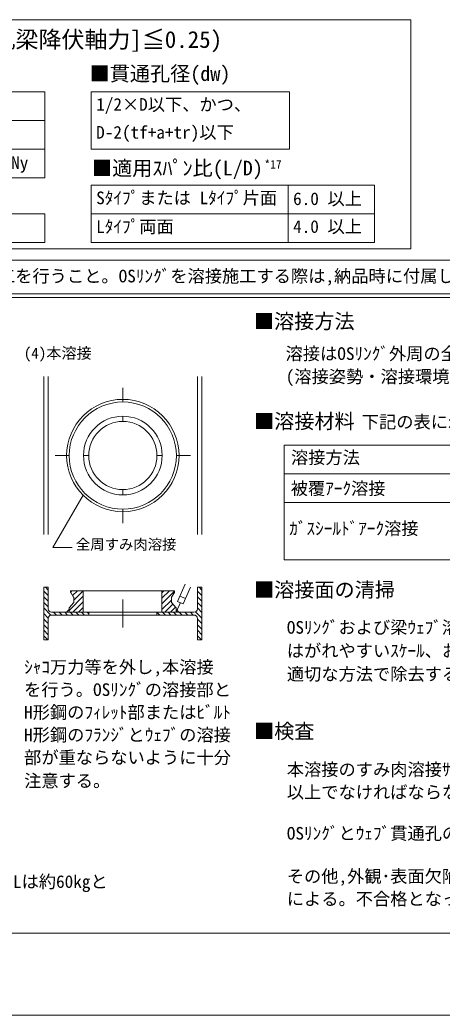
# Model space of a CAD drawing. Units: millimetres, scale not verified. Extents: x -3772 to 3772, y -2667 to 2667.
# Drawn here: x 293 to 1469, y -2667 to 105 of the extents above; entities that cross this region are included whole.
import ezdxf
from ezdxf.enums import TextEntityAlignment as Align

# ---------------------------------------------------------------- set-up
doc = ezdxf.new("R2010")
doc.units = ezdxf.units.MM
doc.header["$LTSCALE"] = 8
doc.linetypes.add('USER3', pattern=[50.8, 31.75, -6.35, 6.35, -6.35])
for name, color, linetype, lineweight in [('0-0_0', 7, 'Continuous', 18), ('0-1_HARI', 7, 'Continuous', 18), ('0-2_WAKU', 7, 'Continuous', 18), ('0-3_SUNPOU', 7, 'Continuous', 18), ('0-4_HATTI', 7, 'Continuous', 18), ('0-6_Defpoints', 7, 'Continuous', 18)]:
    doc.layers.add(name, color=color, linetype=linetype, lineweight=lineweight)
doc.styles.add('ＭＳ ゴシック', font='')
doc.styles.get('ＭＳ ゴシック').set_extended_font_data('MS Gothic')

msp = doc.modelspace()

# ---------------------------------------------------------------- linework, layer by layer
at = {"layer": '0-0_0'}
for p, q in [((-1537.728, -94.901), (362.272, -94.901)), ((362.272, -334.901), (362.272, -94.901)), ((491.642, -254.901), (491.642, -94.901)), ((491.642, -94.901), (1043.573, -94.901)), ((491.642, -254.901), (491.642, -94.901)), ((491.642, -94.901), (1043.573, -94.901)), ((1043.573, -254.901), (1043.573, -94.901)), ((1043.573, -254.901), (1043.573, -94.901)), ((-1537.728, -174.901), (362.272, -174.901)), ((-1537.728, -254.901), (362.272, -254.901)), ((491.642, -254.901), (1043.573, -254.901)), ((491.642, -254.901), (1043.573, -254.901)), ((491.642, -254.901), (492.335, -254.901)), ((491.642, -254.901), (1043.573, -254.901)), ((491.642, -254.901), (1043.573, -254.901)), ((491.642, -254.901), (492.335, -254.901)), ((-1537.728, -334.901), (362.272, -334.901)), ((491.642, -432.526), (491.642, -354.901)), ((491.642, -514.901), (491.642, -354.901)), ((491.642, -432.526), (491.642, -354.901)), ((491.642, -354.901), (1280.067, -354.901)), ((1039.966, -514.901), (1039.966, -354.901)), ((1039.966, -514.901), (1039.966, -354.901)), ((1280.067, -514.901), (1280.067, -354.901)), ((1280.067, -514.901), (1280.067, -354.901)), ((-1537.728, -434.52), (362.272, -434.52)), ((-1295.853, -434.52), (362.272, -434.52)), ((362.272, -434.52), (362.272, -514.52)), ((491.642, -434.901), (1280.067, -434.901)), ((491.642, -434.901), (1280.067, -434.901)), ((-1537.728, -514.52), (362.272, -514.52)), ((-1537.728, -514.52), (362.272, -514.52)), ((491.642, -514.901), (1280.067, -514.901)), ((491.642, -514.901), (1280.067, -514.901)), ((3543.284, -564.21), (-1587.728, -564.21)), ((3543.284, -657.734), (-1587.728, -657.734)), ((3543.284, -667.734), (-1587.728, -667.734)), ((3543.284, -667.734), (-1587.728, -667.734)), ((1029.073, -1078.924), (3476.061, -1078.924)), ((1029.073, -1398.924), (1029.073, -1078.924)), ((1029.073, -1158.924), (3476.061, -1158.924)), ((1029.073, -1238.924), (3476.061, -1238.924)), ((1029.073, -1398.924), (3476.061, -1398.924))]:
    msp.add_line(p, q, dxfattribs=at)
msp.add_lwpolyline([(491.642, -514.901), (491.642, -354.901), (1280.067, -354.901)], dxfattribs=at)
at = {"layer": '0-1_HARI'}
for p, q in [((359.461, -888.05), (359.461, -1328.486)), ((371.94, -888.05), (371.94, -1328.486)), ((787.418, -888.05), (787.418, -1328.486)), ((799.897, -888.05), (799.897, -1328.486)), ((468.99, -1218.957), (385.161, -1364.153)), ((438.71, -1364.153), (385.161, -1364.153)), ((359.461, -1475.073), (359.461, -1621.885)), ((359.461, -1475.073), (371.94, -1475.073)), ((371.94, -1475.073), (371.94, -1534.899)), ((434.335, -1484.983), (434.335, -1488.453)), ((434.335, -1484.983), (723.922, -1484.983)), ((442.654, -1502.905), (434.825, -1490.184)), ((469.57, -1484.983), (469.57, -1544.442)), ((688.687, -1484.983), (688.687, -1544.442)), ((715.603, -1502.905), (723.432, -1490.184)), ((723.922, -1484.983), (723.922, -1488.453)), ((768.539, -1475.073), (748.016, -1521.606)), ((787.418, -1475.073), (799.897, -1475.073)), ((787.418, -1475.073), (787.418, -1534.899)), ((799.897, -1475.073), (799.897, -1621.885)), ((442.268, -1518.965), (430.807, -1531.381)), ((443.144, -1504.637), (443.144, -1516.724)), ((715.113, -1504.637), (715.113, -1516.724)), ((715.989, -1518.965), (727.45, -1531.381)), ((739.964, -1518.055), (728.326, -1544.442)), ((738.473, -1499.626), (754.578, -1506.729)), ((381.483, -1544.442), (469.57, -1544.442)), ((381.483, -1552.517), (484.683, -1552.517)), ((429.931, -1533.622), (429.931, -1544.442)), ((429.931, -1544.442), (728.326, -1544.442)), ((484.683, -1544.442), (484.683, -1552.517)), ((484.683, -1552.517), (674.675, -1552.517)), ((674.675, -1544.442), (674.675, -1552.517)), ((674.675, -1552.517), (777.875, -1552.517)), ((689.788, -1544.442), (777.875, -1544.442)), ((728.326, -1533.622), (728.326, -1544.442)), ((371.94, -1562.06), (371.94, -1621.885)), ((787.418, -1562.06), (787.418, -1621.885)), ((359.461, -1621.885), (371.94, -1621.885)), ((787.418, -1621.885), (799.897, -1621.885))]:
    msp.add_line(p, q, dxfattribs=at)
msp.add_lwpolyline([(753.206, -1466.221), (731.912, -1514.503), (748.016, -1521.606)], dxfattribs=at)
for radius in [156.538, 149.198, 109.558, 94.996]:
    msp.add_circle((579.679, -1108.268), radius, dxfattribs=at)
for centre, radius, start, end in [((437.638, -1488.453), 3.303, 180, 211.6075), ((720.618, -1488.453), 3.303, 328.3925, 0), ((439.841, -1516.724), 3.303, 317.29061, 0), ((439.841, -1504.637), 3.303, 0, 31.6075), ((718.416, -1504.637), 3.303, 148.3925, 180), ((718.416, -1516.724), 3.303, 180, 222.70939), ((381.483, -1534.899), 9.543, 180, 270), ((381.483, -1562.06), 9.543, 90, 180), ((433.234, -1533.622), 3.303, 137.29061, 180), ((725.023, -1533.622), 3.303, 0, 42.70939), ((777.875, -1534.899), 9.543, 270, 0), ((777.875, -1562.06), 9.543, 0, 90)]:
    msp.add_arc(centre, radius, start, end, dxfattribs=at)
at = {"layer": '0-2_WAKU'}
msp.add_line((-3543.316, -2438.462), (3543.284, -2438.462), dxfattribs=at)
at = {"layer": '0-3_SUNPOU'}
for p, q in [((1381.625, -532.827), (-1554.565, -532.827)), ((579.679, -919.699), (579.679, -959.07)), ((579.917, -998.71), (579.917, -1013.273)), ((391.11, -1108.268), (430.481, -1108.268)), ((470.121, -1108.029), (484.684, -1108.029)), ((689.237, -1108.506), (674.674, -1108.506)), ((728.877, -1108.268), (768.248, -1108.268)), ((579.441, -1217.826), (579.441, -1203.263)), ((579.679, -1257.466), (579.679, -1296.837))]:
    msp.add_line(p, q, dxfattribs=at)
at = {"layer": '0-3_SUNPOU', "linetype": 'USER3'}
msp.add_line((579.679, -1509.249), (579.679, -1587.709), dxfattribs=at)
at = {"layer": '0-3_SUNPOU'}
msp.add_lwpolyline([(-1554.565, 105.385), (1381.625, 105.385), (1381.625, -532.827)], dxfattribs=at)
at = {"layer": '0-4_HATTI'}
for p, q in [((371.94, -1498.542), (359.461, -1486.063)), ((371.94, -1482.97), (364.043, -1475.073)), ((437.969, -1484.983), (434.339, -1488.613)), ((453.541, -1484.983), (439.974, -1498.55)), ((469.112, -1484.983), (443.144, -1510.952)), ((709.701, -1484.983), (688.687, -1505.997)), ((694.129, -1484.983), (688.687, -1490.425)), ((723.922, -1486.334), (688.687, -1521.569)), ((799.897, -1498.542), (787.418, -1486.063)), ((799.897, -1482.97), (792, -1475.073)), ((371.94, -1514.114), (359.461, -1501.635)), ((371.94, -1529.685), (359.461, -1517.206)), ((469.57, -1500.098), (429.931, -1539.737)), ((469.57, -1515.669), (440.797, -1544.442)), ((715.113, -1510.714), (688.687, -1537.141)), ((719.083, -1522.316), (696.957, -1544.442)), ((799.897, -1514.114), (787.418, -1501.635)), ((799.897, -1529.685), (787.418, -1517.206)), ((379.424, -1552.741), (359.461, -1532.778)), ((371.94, -1560.829), (359.461, -1548.35)), ((394.771, -1552.517), (386.697, -1544.442)), ((410.343, -1552.517), (402.268, -1544.442)), ((425.915, -1552.517), (417.84, -1544.442)), ((422.59, -1544.442), (429.931, -1537.101)), ((441.487, -1552.517), (433.412, -1544.442)), ((457.058, -1552.517), (448.984, -1544.442)), ((469.57, -1531.241), (456.369, -1544.442)), ((472.63, -1552.517), (464.555, -1544.442)), ((484.683, -1548.998), (480.127, -1544.442)), ((682.582, -1552.517), (674.675, -1544.609)), ((698.154, -1552.517), (690.079, -1544.442)), ((713.726, -1552.517), (705.651, -1544.442)), ((726.557, -1530.414), (712.529, -1544.442)), ((729.298, -1552.517), (721.223, -1544.442)), ((735.667, -1544.442), (728.326, -1537.101)), ((744.869, -1552.517), (736.795, -1544.442)), ((760.441, -1552.517), (752.367, -1544.442)), ((776.013, -1552.517), (767.938, -1544.442)), ((799.897, -1560.829), (782.38, -1543.312)), ((799.897, -1545.257), (787.418, -1532.778)), ((371.94, -1576.401), (359.461, -1563.922)), ((371.94, -1591.972), (359.461, -1579.493)), ((799.897, -1576.401), (787.418, -1563.922)), ((799.897, -1591.972), (787.418, -1579.493)), ((371.94, -1607.544), (359.461, -1595.065)), ((799.897, -1607.544), (787.418, -1595.065)), ((370.709, -1621.885), (359.461, -1610.637)), ((798.666, -1621.885), (787.418, -1610.637))]:
    msp.add_line(p, q, dxfattribs=at)
at = {"layer": '0-6_Defpoints'}
for p, q in [((-3543.316, -2438.462), (3543.284, -2438.462)), ((-3771.916, -2667.062), (3771.884, -2667.062))]:
    msp.add_line(p, q, dxfattribs=at)

# ---------------------------------------------------------------- texts
at = {"layer": '0-0_0', "style": 'ＭＳ ゴシック'}
for s, height, p in [('●軸力が作用する場合\u3000の付加事項(適用軸力比[作用軸力/無孔梁降伏軸力]≦0.25)', 46.92, (-1542.962, 13.301)), ('■貫通孔径(dw) ', 41.06, (487.349, -76.971)), ('1/2×D以下、かつ、', 35.19, (505.46, -158.277)), ('D-2(tf+a+tr)以下', 35.19, (505.46, -235.927)), ("d'/tw≦2.4･ E/F-0.8･ E/F･A/Aw･N/Ny", 35.19, (-497.593, -320.644)), ('■適用ｽﾊﾟﾝ比(L/D)', 41.06, (493.984, -340.352)), ('*17', 23.46, (974.042, -315.746)), ('Sﾀｲﾌﾟまたは Lﾀｲﾌﾟ片面', 35.19, (505.46, -418.522)), ('6.0 以上', 35.19, (1053.783, -420.897)), ('Lﾀｲﾌﾟ両面', 35.19, (505.46, -498.522)), ('4.0 以上', 35.19, (1053.783, -498.522)), ('■溶接方法', 41.06, (944.787, -767.042)), ('溶接はOSﾘﾝｸﾞ外周の全周すみ肉溶接とし,溶接姿勢は水平すみ溶接とする。必ず鉄骨ｳｪﾌﾞ面を上面に向け、溶接条件', 35.19, (1032.883, -852.458)), ('(溶接姿勢・溶接環境等)を確保する。OSﾘﾝｸﾞの予熱温度は｢OSﾘﾝｸﾞ溶接施工ﾏﾆｭｱﾙ｣による。', 35.19, (1033.29, -916.339)), ('■溶接材料', 41.06, (945.197, -1045.473)), ('下記の表に示す規格を満たし、かつ、490N/mm 級高張力鋼に適用可能なものを使用する。', 35.19, (1245.08, -1042.747)), ('溶接方法', 35.19, (1047.919, -1141.718)), ('被覆ｱｰｸ溶接', 35.19, (1047.22, -1228.074)), ('ｶﾞｽｼｰﾙﾄﾞｱｰｸ溶接', 35.19, (1043.192, -1339.551)), ('■溶接面の清掃', 41.06, (945.197, -1514.93)), ('OSﾘﾝｸﾞおよび梁ｳｪﾌﾞ溶接面は溶接に先立ち、水分･ｽﾗｸﾞ･ごみ･さび･油･塗料･', 35.19, (1036.293, -1615.134)), ('はがれやすいｽｹｰﾙ、および、その他溶接に支障となるものは、あらかじめ', 35.19, (1036.293, -1680.134)), ('ｼｬｺ万力等を外し,本溶接', 35.19, (304.808, -1725.582)), ('適切な方法で除去する。', 35.19, (1036.293, -1745.134)), ('を行う。OSﾘﾝｸﾞの溶接部と', 35.19, (304.808, -1788.582)), ('H形鋼のﾌｨﾚｯﾄ部またはﾋﾞﾙﾄ', 35.19, (304.808, -1851.582)), ('■検査', 41.06, (945.197, -1908.854)), ('H形鋼のﾌﾗﾝｼﾞとｳｪﾌﾞの溶接', 35.19, (304.808, -1914.582)), ('部が重ならないように十分', 35.19, (304.808, -1977.582)), ('本溶接のすみ肉溶接ｻｲｽﾞは、OSﾘﾝｸﾞそれぞれに定められた必要すみ肉溶接ｻｲｽﾞ(S)', 35.19, (1036.293, -2011.014)), ('注意する。', 35.19, (304.808, -2042.582)), ('以上でなければならない。また,OSﾘﾝｸﾞと梁ｳｪﾌﾞすき間は2mm以下とする。', 35.19, (1036.293, -2074.014)), ('OSﾘﾝｸﾞとｳｪﾌﾞ貫通孔の中心のずれの管理値は｢OSﾘﾝｸﾞ溶接施工ﾏﾆｭｱﾙ｣による。', 35.19, (1036.293, -2188.769)), ('(注)OSﾘﾝｸﾞの重量は、500S･300Lが約23kg、600S･350Lが約35kg、400Lは約50kg、450Lは約60kgと', 35.19, (-1523.772, -2323.28)), ('その他,外観･表面欠陥検査の合否判定は,｢日本建築学会：鉄骨精度検査基準｣', 35.19, (1036.293, -2308.474)), ('による。不合格となった欠陥箇所は適切な処置を行う。', 35.19, (1036.293, -2371.474))]:
    msp.add_text(s, height=height, dxfattribs=at).set_placement(p, align=Align.BOTTOM_LEFT)
at = {"layer": '0-1_HARI', "style": 'ＭＳ ゴシック'}
msp.add_text('全周すみ肉溶接', height=29.33, dxfattribs=at).set_placement((448.962, -1379.243), align=Align.BOTTOM_LEFT)
at = {"layer": '0-2_WAKU', "style": 'ＭＳ ゴシック'}
for s, height, p in [('(鉄骨製作業者に属する鉄骨製作管理技術者による施工管理のもと,溶接施工を行うこと。OSﾘﾝｸﾞを溶接施工する際は,納品時に付属している｢OSﾘﾝｸﾞ溶接施工ﾏﾆｭｱﾙ｣を必ず確認すること)', 35.19, (-1351.806, -636.423)), ('(4)本溶接', 30.79, (303.909, -847.561))]:
    msp.add_text(s, height=height, dxfattribs=at).set_placement(p, align=Align.BOTTOM_LEFT)

doc.saveas('drawing.dxf')
